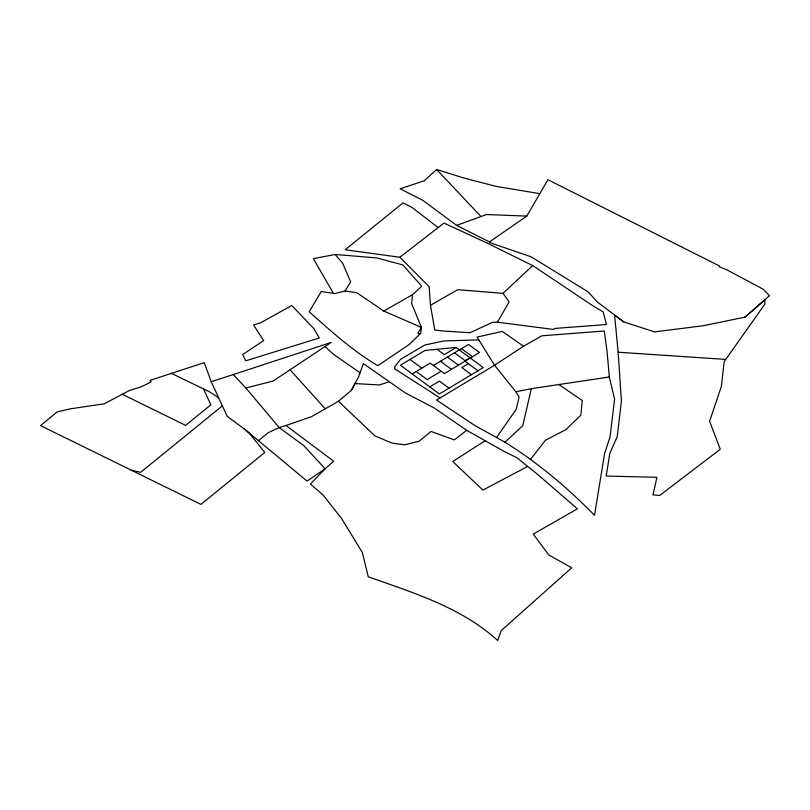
<?xml version="1.0" encoding="UTF-8"?>
<svg xmlns="http://www.w3.org/2000/svg" width="810" height="810" viewBox="0 0 810 810"><rect width="100%" height="100%" fill="white"/><g stroke="black" fill="none" stroke-linecap="round" stroke-linejoin="round"><path stroke-width="1.21" d="M333.396 293.352L313.389 258.643L335.077 254.461L376.65 257.904L402.853 264.931L421.777 286.264L412.482 294.718L411.632 303.548L421.402 327.392L420.835 333.092L409.425 344.351L377.804 365.695C352.765 350.851 330.855 331.128 309.197 311.779L321.246 291.539L334.884 293.564L345.06 290.992L356.704 292.653L383.788 311.06L421.402 327.392L417.95 333.214L419.803 334.115M609.333 376.994L531.34 388.678L522.754 425.695L504.954 442.209L475.045 425.635L436.539 400.069L494.525 365.239L523.554 346.245L541.89 335.806L604.27 331.007L607.095 351.783L609.333 376.994L614.618 399.259L610.021 437.015L604.635 453.256L594.54 515.302C567.446 487.701 537.84 462.642 504.954 442.209M285.97 425.473L311.283 416.785L338.438 401.294L351.358 390.359L358.536 376.974L363.396 363.589L405.314 392.921L434.383 408.048L466.722 430.333L504.843 451.808L516.82 457.68L539.156 475.683L577.368 508.852L533.274 534.084L548.805 554.982L571.738 567.81L501.167 630.605L497.704 640.497C461.589 607.561 413.495 592.778 368.287 576.821L362.303 552.4L341.536 518.451L323.089 495.052L310.392 484.015L325.134 468.798L333.649 461.224L285.97 425.473L279.197 427.589L268.221 432.702L258.491 440.691L243.982 428.743L227.245 416.34L211.197 381.712L204.252 362.647L150.204 380.305L151.207 381.621L150.285 382.199A53.662 34.354 -9 0 1 137.832 387.95L129.58 390.38L104.217 403.836L69.64 408.939L57.095 411.956L40.5 425.604L200.931 504.387L264.799 452.436L248.994 432.864L243.982 428.743M351.358 390.359L355.003 383.575L379.485 384.952L389.559 381.662M744.977 317.176L764.893 299.71L764.853 304.175L724.17 361.675L721.386 386.38L709.601 421.18L720.262 449.267L659.684 495.467L652.981 494.869L656.93 477.323L606.204 476.037L609.829 453.327L617.2 436.742L621.432 401.183L618.141 352.228L614.598 315.039L623.67 321.874L654.531 331.887L702.979 325.772L744.977 317.176L769.5 295.701L763.162 289.19L726.641 269.74L719.31 266.824L719.513 266.004L547.894 179.698L526.814 216.088L489.442 241.927L456.637 225.393L422.526 200.141L400.13 188.791L424.258 180.782L436.61 169.503L463.907 178.028L496.105 186.391L539.754 193.651M497.431 322.177L509.166 301.836L502.99 293.352L457.69 289.676L430.464 305.309L434.788 330.004L444.487 331.128L470.063 332.697L492.5 322.35L497.431 322.177L553.331 329.427L554.951 328.425L606.477 324.537L603.187 311.931L592.252 305.41L532.727 265.569L488.005 243.496L443.981 223.064L399.877 257.256L345.192 249.774L403.026 202.854L411.915 207.36L438.139 227.59M345.06 290.992L350.659 281.931L342.65 263.209L335.077 254.461M496.753 437.208L516.233 409.252L519.088 396.981L515.859 391.736L494.525 365.239L477.07 337.092L502.271 331.422L523.554 346.245M530.388 459.594L545.495 440.184L565.734 429.776L580.78 415.226L582.319 400.525L558.596 384.416M502.99 293.352L532.727 265.569M222.375 405.84L140.677 472.301L131.088 470.215M466.722 430.333L454.319 439.881L431.031 431.406L419.053 441.248L404.716 444.781L392.324 443.202L374.979 435.932L338.438 401.294M233.331 374.554L331.168 342.438L273.173 381.014L245.865 388L233.331 374.554L211.197 381.712M485.018 440.772L452.76 461.518L482.902 490.08L527.573 466.479M412.209 373.926L430.211 363.103L444.406 373.572L479.479 352.502L468.494 344.402L433.421 365.472M456.101 347.561L444.285 354.648L437.005 349.282M441.187 371.203L427.164 379.627L416.188 371.537M469.952 357.777L464.687 360.936L478.001 370.757M429.776 386.876L439.405 381.095L449.003 388.172M468.403 363.67L461.852 367.608L471.45 374.686M383.788 311.06L412.482 294.718M456.637 225.393L486.456 214.539L526.814 216.088M515.859 391.736L531.34 388.678M478.811 339.896L443.88 340.939L424.764 345.019L400.515 359.356L394.865 366.565L394.551 368.712L440.113 397.923M725.426 359.387L618.141 352.228M171.406 373.38L209.689 391.908L218.629 397.74M122.118 394.186L185.601 425.382L210.883 404.818L203.492 388.861M360.065 372.762L333.295 354.173L325.043 346.498M461.487 348.614L472.463 356.714M454.471 352.836L465.446 360.926M447.454 357.048L458.43 365.138M440.438 361.26L451.413 369.36M410.042 359.438L421.838 368.135M623.67 321.874L597.507 302.16L587.979 291.772L531.046 256.78L490.536 242.868L489.442 241.927M258.491 440.691L307.061 481.099L325.134 468.798L303.679 445.541L279.197 427.589L245.865 388M399.877 257.256L429.168 286.821L430.464 305.309M436.61 169.503L481.018 216.553M290.02 369.714L325.266 408.807M263.645 340.595L242.646 354.567L245.764 360.815L319.292 337.973L313.976 328.749L291.782 305.502L260.111 323.068L253.56 324.911L263.645 340.595M424.977 350.467L400.413 365.229L439.374 393.964L483.266 367.588L455.929 347.429L424.977 350.467"/></g></svg>
